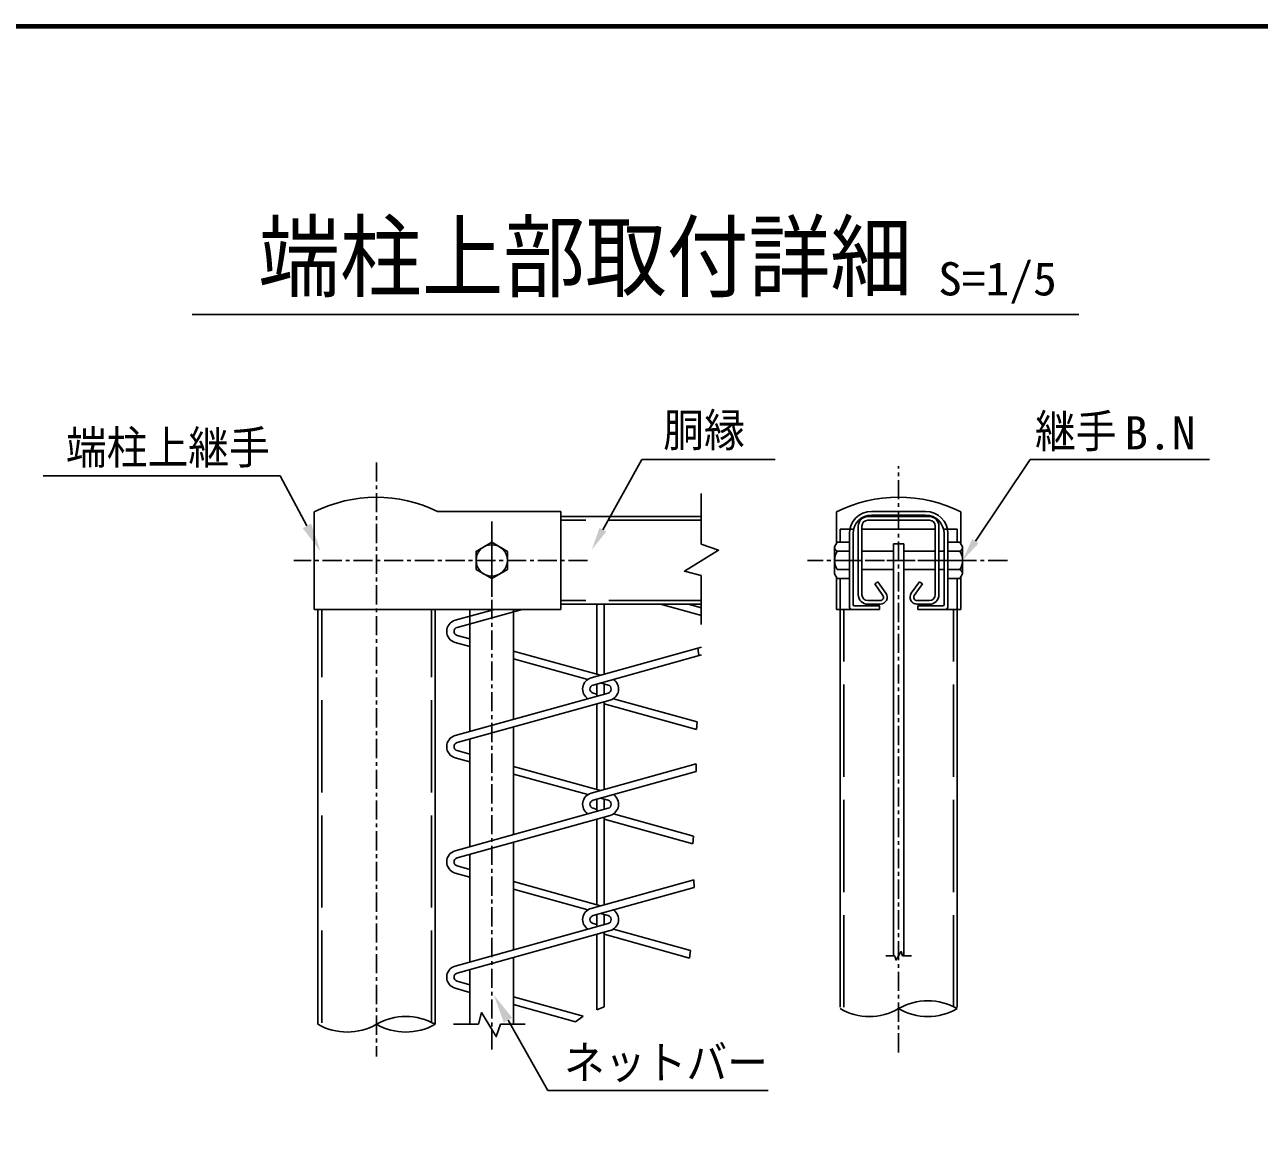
# Model space of a CAD drawing. Units: millimetres, scale not verified, with parts at other scales. Extents: x -4425 to 4425, y -3150 to 3150.
# Drawn here: x 743 to 2350, y 1469 to 2925 of the extents above; entities that cross this region are included whole.
import ezdxf
from ezdxf.enums import TextEntityAlignment as Align

# ---------------------------------------------------------------- set-up
doc = ezdxf.new("R2010")
doc.units = ezdxf.units.MM
doc.header["$LTSCALE"] = 20
doc.linetypes.add('DASHED', pattern=[7.5, 6, -1.5])
doc.linetypes.add('USER1', pattern=[2, 1.25, -0.25, 0.25, -0.25])
for name, color, linetype, lineweight in [('0-0_KOUZOU', 7, 'Continuous', 25), ('0-2_SUNPOU', 1, 'Continuous', 25), ('0-4_BUHIN', 7, 'Continuous', 25), ('0-5_BOLT', 3, 'Continuous', 25), ('0-7_AMI', 3, 'Continuous', 25), ('0-9_WAKU', 7, 'Continuous', 25)]:
    doc.layers.add(name, color=color, linetype=linetype, lineweight=lineweight)
doc.styles.add('ＭＳ ゴシック', font='')
doc.styles.get('ＭＳ ゴシック').set_extended_font_data('MS Gothic')

msp = doc.modelspace()

# ---------------------------------------------------------------- linework, layer by layer
at = {"layer": '0-0_KOUZOU', "color": 1, "linetype": 'USER1'}
for p, q in [((1200.84, 2355.43), (1200.84, 1581.95)), ((1880.59, 1587.47), (1880.59, 2350.46)), ((1350.84, 1591.4), (1350.84, 2265.87))]:
    msp.add_line(p, q, dxfattribs=at)
at = {"layer": '0-0_KOUZOU'}
for p, q in [((1623.41, 2248.85), (1623.41, 2314.95)), ((1623.41, 2284.85), (1440.84, 2284.85)), ((1623.41, 2144.54), (1623.41, 2208.15)), ((1623.41, 2170.85), (1440.84, 2170.85)), ((1124.64, 2164.1), (1124.64, 1624.12)), ((1277.04, 2164.1), (1277.04, 1624.12)), ((1322.35, 2005.19), (1322.34, 2164.1)), ((1379.34, 2021.02), (1379.34, 2164.1)), ((1804.39, 1646.23), (1804.39, 2164.1)), ((1956.79, 1646.23), (1956.79, 2164.1)), ((1379.33, 1871.02), (1379.34, 2011.05)), ((1322.35, 1855.19), (1322.35, 1995.22)), ((1379.33, 1721.02), (1379.33, 1861.05)), ((1322.36, 1705.19), (1322.35, 1845.23)), ((1379.33, 1624.09), (1379.33, 1711.05)), ((1322.36, 1624.09), (1322.36, 1695.23)), ((1301.09, 1624.09), (1333.6, 1624.09)), ((1362.09, 1624.09), (1394.32, 1624.09))]:
    msp.add_line(p, q, dxfattribs=at)
at = {"layer": '0-0_KOUZOU', "color": 1, "linetype": 'DASHED'}
for p, q in [((1623.41, 2280.05), (1440.84, 2280.05)), ((1623.41, 2175.65), (1440.84, 2175.65))]:
    msp.add_line(p, q, dxfattribs=at)
at = {"layer": '0-0_KOUZOU', "color": 3, "linetype": 'DASHED'}
for p, q in [((1804.39, 2251.37), (1804.39, 2268.38)), ((1956.79, 2251.37), (1956.79, 2268.38)), ((1804.39, 2164.1), (1804.39, 2204.33)), ((1956.79, 2164.1), (1956.79, 2204.33)), ((1129.44, 1625.95), (1129.44, 2164.1)), ((1272.24, 1625.95), (1272.24, 2164.1)), ((1809.19, 1646.23), (1809.19, 2164.1)), ((1951.99, 1646.23), (1951.99, 2164.1))]:
    msp.add_line(p, q, dxfattribs=at)
at = {"layer": '0-0_KOUZOU', "color": 3}
for p, q in [((1864.05, 1713.09), (1875.66, 1713.09)), ((1885.84, 1713.09), (1897.35, 1713.09))]:
    msp.add_line(p, q, dxfattribs=at)
at = {"layer": '0-0_KOUZOU'}
for points in [[(1623.41, 2248.85), (1646.2, 2241.14), (1601.82, 2213.66), (1623.41, 2208.15)], [(1362.09, 1624.09), (1356.68, 1608.13), (1337.45, 1639.2), (1333.6, 1624.09)]]:
    msp.add_lwpolyline(points, dxfattribs=at)
at = {"layer": '0-0_KOUZOU', "color": 3}
msp.add_lwpolyline([(1885.84, 1713.09), (1883.91, 1718.79), (1877.04, 1707.69), (1875.66, 1713.09)], dxfattribs=at)
at = {"layer": '0-0_KOUZOU'}
for centre, start, end in [((1842.49, 1710.39), 240, 300), ((1918.69, 1578.41), 60, 120), ((1918.69, 1710.39), 240, 300), ((1162.74, 1690.11), 240, 300), ((1238.94, 1558.13), 60, 120), ((1238.94, 1690.11), 240, 300)]:
    msp.add_arc(centre, 76.2, start, end, dxfattribs=at)
at = {"layer": '0-2_SUNPOU'}
for p, q in [((960.86, 2547.88), (2115.3, 2547.88)), ((1495.59, 2267.79), (1546.48, 2359.28)), ((1546.48, 2359.28), (1719.89, 2359.28)), ((1980.52, 2252.79), (2051.7, 2359.28)), ((2051.7, 2359.28), (2285.48, 2359.28)), ((766.74, 2338.09), (1075.34, 2338.09)), ((1110.28, 2272.67), (1075.34, 2338.09)), ((1372.08, 1629.4), (1423.85, 1537.75)), ((1423.85, 1537.75), (1710.75, 1537.75))]:
    msp.add_line(p, q, dxfattribs=at)
for points in [[(1115.79, 2275.61), (1127.94, 2239.59), (1104.77, 2269.72)], [(1499.96, 2265.36), (1481, 2241.58), (1491.22, 2270.23)], [(1984.67, 2250.02), (1963.84, 2227.85), (1976.36, 2255.57)], [(1366.64, 1626.33), (1353.64, 1662.05), (1377.52, 1632.47)]]:
    msp.add_solid(points, dxfattribs=at)
at = {"layer": '0-4_BUHIN'}
for p, q in [((1119.84, 2290.86), (1119.84, 2164.1)), ((1440.84, 2291.6), (1280.34, 2291.6)), ((1440.84, 2291.6), (1440.84, 2164.1)), ((1799.59, 2290.86), (1799.59, 2249.39)), ((1915.84, 2291.6), (1845.34, 2291.6)), ((1915.84, 2286.8), (1845.34, 2286.8)), ((1961.59, 2290.86), (1961.59, 2249.39)), ((1816.54, 2262.8), (1816.54, 2167.1)), ((1821.34, 2262.8), (1821.34, 2170.4)), ((1939.84, 2262.8), (1939.84, 2170.4)), ((1944.64, 2262.8), (1944.64, 2167.1)), ((1799.59, 2206.32), (1799.59, 2164.1)), ((1961.59, 2206.32), (1961.59, 2164.1)), ((1440.84, 2164.1), (1119.84, 2164.1)), ((1855.54, 2164.1), (1799.59, 2164.1)), ((1938.34, 2168.9), (1905.64, 2168.9)), ((1905.64, 2168.9), (1905.64, 2164.1)), ((1905.64, 2164.1), (1961.59, 2164.1))]:
    msp.add_line(p, q, dxfattribs=at)
at = {"layer": '0-4_BUHIN', "color": 3}
for p, q in [((1920.79, 2284.85), (1840.39, 2284.85)), ((1828.09, 2272.55), (1828.09, 2183.15)), ((1832.89, 2272.55), (1832.89, 2183.15)), ((1928.29, 2268.38), (1832.89, 2268.38)), ((1920.79, 2280.05), (1840.39, 2280.05)), ((1928.29, 2272.55), (1928.29, 2183.15)), ((1933.09, 2272.55), (1933.09, 2183.15)), ((1873.84, 1713.09), (1873.84, 2249.42)), ((1887.34, 2249.42), (1873.84, 2249.42)), ((1887.34, 1713.09), (1887.34, 2249.42)), ((1849.47, 2197.15), (1853.37, 2199.95)), ((1849.47, 2197.15), (1860.13, 2182.3)), ((1853.37, 2199.95), (1864.03, 2185.1)), ((1907.82, 2199.95), (1897.15, 2185.1)), ((1911.72, 2197.15), (1901.05, 2182.3)), ((1911.72, 2197.15), (1907.82, 2199.95)), ((1856.72, 2175.65), (1840.39, 2175.65)), ((1856.72, 2170.85), (1840.39, 2170.85)), ((1920.79, 2175.65), (1904.46, 2175.65)), ((1904.46, 2170.85), (1920.79, 2170.85))]:
    msp.add_line(p, q, dxfattribs=at)
at = {"layer": '0-4_BUHIN', "color": 1, "linetype": 'USER1'}
for p, q in [((1350.84, 2278.33), (1350.84, 2180.28)), ((1475.7, 2227.85), (1093.19, 2227.85)), ((2022.19, 2227.85), (1762.11, 2227.85)), ((1807.09, 2227.85), (1830.72, 2227.85)), ((1807.09, 2227.85), (1830.72, 2227.85)), ((1954.09, 2227.85), (1930.46, 2227.85))]:
    msp.add_line(p, q, dxfattribs=at)
at = {"layer": '0-4_BUHIN', "color": 3, "linetype": 'DASHED'}
for p, q in [((1821.34, 2268.38), (1804.39, 2268.38)), ((1956.79, 2268.38), (1939.84, 2268.38))]:
    msp.add_line(p, q, dxfattribs=at)
at = {"layer": '0-4_BUHIN'}
msp.add_lwpolyline([(1822.84, 2168.9), (1855.54, 2168.9), (1855.54, 2164.1)], dxfattribs=at)
for centre, radius, start, end in [((1200.84, 2130.11), 180, 63.78973, 116.74368), ((1880.59, 2130.11), 180, 63.25632, 116.74368), ((1845.34, 2262.8), 28.8, 90, 180), ((1845.34, 2262.8), 24, 90, 180), ((1915.84, 2262.8), 28.8, 0, 90), ((1915.84, 2262.8), 24, 0, 90), ((1822.84, 2170.4), 1.5, 180, 270), ((1938.34, 2170.4), 1.5, 270, 0), ((1819.54, 2167.1), 3, 180, 270), ((1941.64, 2167.1), 3, 270, 0)]:
    msp.add_arc(centre, radius, start, end, dxfattribs=at)
at = {"layer": '0-4_BUHIN', "color": 3}
for centre, radius, start, end in [((1840.39, 2272.55), 12.3, 90, 180), ((1920.79, 2272.55), 12.3, 0, 90), ((1840.39, 2272.55), 7.5, 90, 180), ((1920.79, 2272.55), 7.5, 0, 90), ((1840.39, 2183.15), 12.3, 180, 270), ((1840.39, 2183.15), 7.5, 180, 270), ((1856.72, 2179.85), 9, 270, 35.69193), ((1856.72, 2179.85), 4.2, 270, 35.69193), ((1904.46, 2179.85), 9, 144.30807, 270), ((1904.46, 2179.85), 4.2, 144.30807, 270), ((1920.79, 2183.15), 12.3, 270, 0), ((1920.79, 2183.15), 7.5, 270, 0)]:
    msp.add_arc(centre, radius, start, end, dxfattribs=at)
at = {"layer": '0-5_BOLT'}
for p, q in [((1797.34, 2245.49), (1800.74, 2251.37)), ((1800.74, 2251.37), (1816.54, 2251.37)), ((1939.84, 2253.05), (1939.84, 2202.65)), ((1944.64, 2253.05), (1944.64, 2202.65)), ((1797.34, 2245.49), (1797.34, 2210.21)), ((1800.74, 2239.85), (1816.54, 2239.85)), ((1873.84, 2239.85), (1832.89, 2239.85)), ((1928.29, 2239.85), (1887.34, 2239.85)), ((1939.84, 2239.85), (1933.09, 2239.85)), ((1960.45, 2239.85), (1944.64, 2239.85)), ((1963.84, 2245.49), (1963.84, 2210.21)), ((1797.34, 2210.21), (1800.74, 2204.33)), ((1800.74, 2215.85), (1816.54, 2215.85)), ((1800.74, 2204.33), (1816.54, 2204.33)), ((1873.84, 2215.85), (1832.89, 2215.85)), ((1928.29, 2215.85), (1887.34, 2215.85)), ((1939.84, 2215.85), (1933.09, 2215.85)), ((1960.45, 2215.85), (1944.64, 2215.85)), ((1960.45, 2204.33), (1944.64, 2204.33)), ((1963.84, 2210.21), (1960.45, 2204.33))]:
    msp.add_line(p, q, dxfattribs=at)
at = {"layer": '0-5_BOLT', "color": 1, "linetype": 'USER1'}
msp.add_line((1970.47, 2227.85), (1864.43, 2227.85), dxfattribs=at)
at = {"layer": '0-5_BOLT'}
msp.add_lwpolyline([(1350.84, 2204.33), (1371.21, 2216.09), (1371.21, 2239.61), (1350.84, 2251.37), (1330.48, 2239.61), (1330.48, 2216.09)], close=True, dxfattribs=at)
msp.add_lwpolyline([(1963.84, 2245.49), (1960.45, 2251.37), (1944.64, 2251.37)], dxfattribs=at)
msp.add_circle((1350.84, 2227.85), 20.4, dxfattribs=at)
for centre, radius, start, end in [((1803.22, 2245.19), 5.88, 177.032, 245.05701), ((1820.25, 2227.85), 22.91, 148.40741, 211.59259), ((1957.97, 2245.19), 5.88, 294.94299, 2.968), ((1940.94, 2227.85), 22.91, 328.40741, 31.59259), ((1803.22, 2210.52), 5.88, 177.032, 182.968), ((1957.97, 2210.52), 5.88, 357.032, 65.05701)]:
    msp.add_arc(centre, radius, start, end, dxfattribs=at)
at = {"layer": '0-7_AMI'}
for p, q in [((1487.8, 2079.65), (1487.8, 2170.85)), ((1497.4, 2079.65), (1497.4, 2170.85)), ((1623.9, 2156.05), (1570.59, 2170.85)), ((1623.9, 2166.01), (1606.46, 2170.85)), ((1303.21, 2149.87), (1354.45, 2164.1)), ((1305.78, 2140.62), (1390.32, 2164.1)), ((1305.78, 2130.22), (1322.35, 2125.61)), ((1303.21, 2120.97), (1322.35, 2115.65)), ((1379.34, 2109.78), (1492.6, 2078.32)), ((1480.19, 2074.87), (1623.9, 2114.79)), ((1619.33, 2113.52), (1620.58, 2103.91)), ((1379.34, 2099.82), (1475.99, 2072.97)), ((1482.75, 2065.62), (1623.9, 2104.83)), ((1487.8, 2051.15), (1487.8, 2067.02)), ((1492.6, 2068.36), (1502.45, 2065.62)), ((1497.4, 2053.81), (1497.4, 2067.02)), ((1303.21, 1999.87), (1502.45, 2055.22)), ((1305.78, 1990.62), (1505.02, 2045.97)), ((1487.8, 2053.81), (1482.75, 2055.22)), ((1497.4, 1929.65), (1497.4, 2043.85)), ((1618.39, 2017.54), (1509.21, 2047.87)), ((1487.8, 1929.65), (1487.8, 2041.18)), ((1617.5, 2007.82), (1497.4, 2041.18)), ((1618.39, 2017.54), (1617.5, 2007.82)), ((1305.78, 1980.22), (1322.35, 1975.61)), ((1303.21, 1970.97), (1322.35, 1965.65)), ((1480.19, 1924.87), (1616.92, 1962.85)), ((1616.92, 1962.85), (1617.25, 1952.98)), ((1379.34, 1959.78), (1492.6, 1928.32)), ((1379.34, 1949.82), (1475.99, 1922.97)), ((1482.75, 1915.62), (1617.25, 1952.98)), ((1487.8, 1901.15), (1487.8, 1917.02)), ((1492.6, 1918.36), (1502.45, 1915.62)), ((1497.4, 1903.81), (1497.4, 1917.02)), ((1303.21, 1849.87), (1502.45, 1905.22)), ((1487.8, 1903.81), (1482.75, 1905.22)), ((1613.58, 1868.87), (1509.21, 1897.87)), ((1305.78, 1840.62), (1505.02, 1895.97)), ((1487.8, 1779.65), (1487.8, 1891.18)), ((1497.4, 1779.65), (1497.4, 1893.85)), ((1612.9, 1859.1), (1497.4, 1891.18)), ((1613.58, 1868.87), (1612.9, 1859.1)), ((1303.21, 1820.97), (1322.35, 1815.65)), ((1305.78, 1830.22), (1322.35, 1825.61)), ((1379.33, 1809.78), (1492.6, 1778.32)), ((1480.19, 1774.87), (1613.97, 1812.03)), ((1482.75, 1765.62), (1614.53, 1802.23)), ((1613.97, 1812.03), (1614.53, 1802.23)), ((1379.33, 1799.82), (1475.99, 1772.97)), ((1492.6, 1768.36), (1502.45, 1765.62)), ((1303.21, 1699.87), (1502.45, 1755.22)), ((1487.8, 1753.81), (1482.75, 1755.22)), ((1487.8, 1751.15), (1487.8, 1767.02)), ((1497.4, 1753.81), (1497.4, 1767.02)), ((1305.78, 1690.62), (1505.02, 1745.97)), ((1487.8, 1642.97), (1487.8, 1741.18)), ((1497.4, 1646.61), (1497.4, 1743.85)), ((1608.57, 1710.3), (1497.4, 1741.18)), ((1609.64, 1719.97), (1509.21, 1747.87)), ((1609.64, 1719.97), (1608.57, 1710.3)), ((1305.78, 1680.22), (1322.36, 1675.61)), ((1303.21, 1670.97), (1322.36, 1665.65)), ((1379.33, 1659.78), (1470.03, 1634.59)), ((1379.33, 1649.82), (1459.98, 1627.42)), ((1497.4, 1646.61), (1487.8, 1642.97)), ((1470.03, 1634.59), (1459.98, 1627.42))]:
    msp.add_line(p, q, dxfattribs=at)
for centre, radius, start, end in [((1307.22, 2135.42), 15, 105.52411, 254.47589), ((1307.22, 2135.42), 5.4, 105.52411, 254.47589), ((1484.2, 2060.42), 15, 105.52411, 236.80577), ((1484.2, 2060.42), 5.4, 105.52411, 254.47589), ((1501, 2060.42), 5.4, 285.52411, 74.47589), ((1501, 2060.42), 15, 285.52411, 56.80577), ((1307.22, 1985.42), 15, 105.52411, 254.47589), ((1307.22, 1985.42), 5.4, 105.52411, 254.47589), ((1484.2, 1910.42), 15, 105.52411, 236.80577), ((1484.2, 1910.42), 5.4, 105.52411, 254.47589), ((1501, 1910.42), 5.4, 285.52411, 74.47589), ((1501, 1910.42), 15, 285.52411, 56.80577), ((1307.22, 1835.42), 15, 105.52411, 254.47589), ((1307.22, 1835.42), 5.4, 105.52411, 254.47589), ((1484.2, 1760.42), 15, 105.52411, 236.80577), ((1501, 1760.42), 15, 285.52411, 56.80577), ((1484.2, 1760.42), 5.4, 105.52411, 254.47589), ((1501, 1760.42), 5.4, 285.52411, 74.47589), ((1307.22, 1685.42), 15, 105.52411, 254.47589), ((1307.22, 1685.42), 5.4, 105.52411, 254.47589)]:
    msp.add_arc(centre, radius, start, end, dxfattribs=at)
at = {"layer": '0-9_WAKU'}
msp.add_line((-4048.16, 2923.1), (4197.84, 2923.1), dxfattribs=at)
msp.add_lwpolyline([(-4050.16, 2925.1), (4199.84, 2925.1), (4199.84, -2924.9), (-4050.16, -2924.9)], close=True, dxfattribs=at)
msp.add_lwpolyline([(-4046.16, -2920.9), (-4046.16, 2921.1), (4195.84, 2921.1)], dxfattribs=at)

# ---------------------------------------------------------------- texts
at = {"layer": '0-0_KOUZOU', "style": 'ＭＳ ゴシック', "width": 0.9}
msp.add_text('端柱上部取付詳細', height=86.66, dxfattribs=at).set_placement((1046.88, 2553.88), align=Align.BOTTOM_LEFT)
at = {"layer": '0-2_SUNPOU', "color": 3, "style": 'ＭＳ ゴシック'}
for s, width, p in [('S=1/5', 1.05, (1932.09, 2559.74)), ('胴縁', 0.9, (1574.18, 2362.98)), ('継手', 0.9, (2058.19, 2361.46)), ('B.N', 1.05, (2174.48, 2359.25)), ('端柱上継手', 0.9, (796.45, 2340.26)), ('ネットバー', 0.9, (1445.06, 1539.93))]:
    msp.add_text(s, height=43.26, dxfattribs=dict(at, width=width)).set_placement(p, align=Align.BOTTOM_LEFT)

doc.saveas('drawing.dxf')
